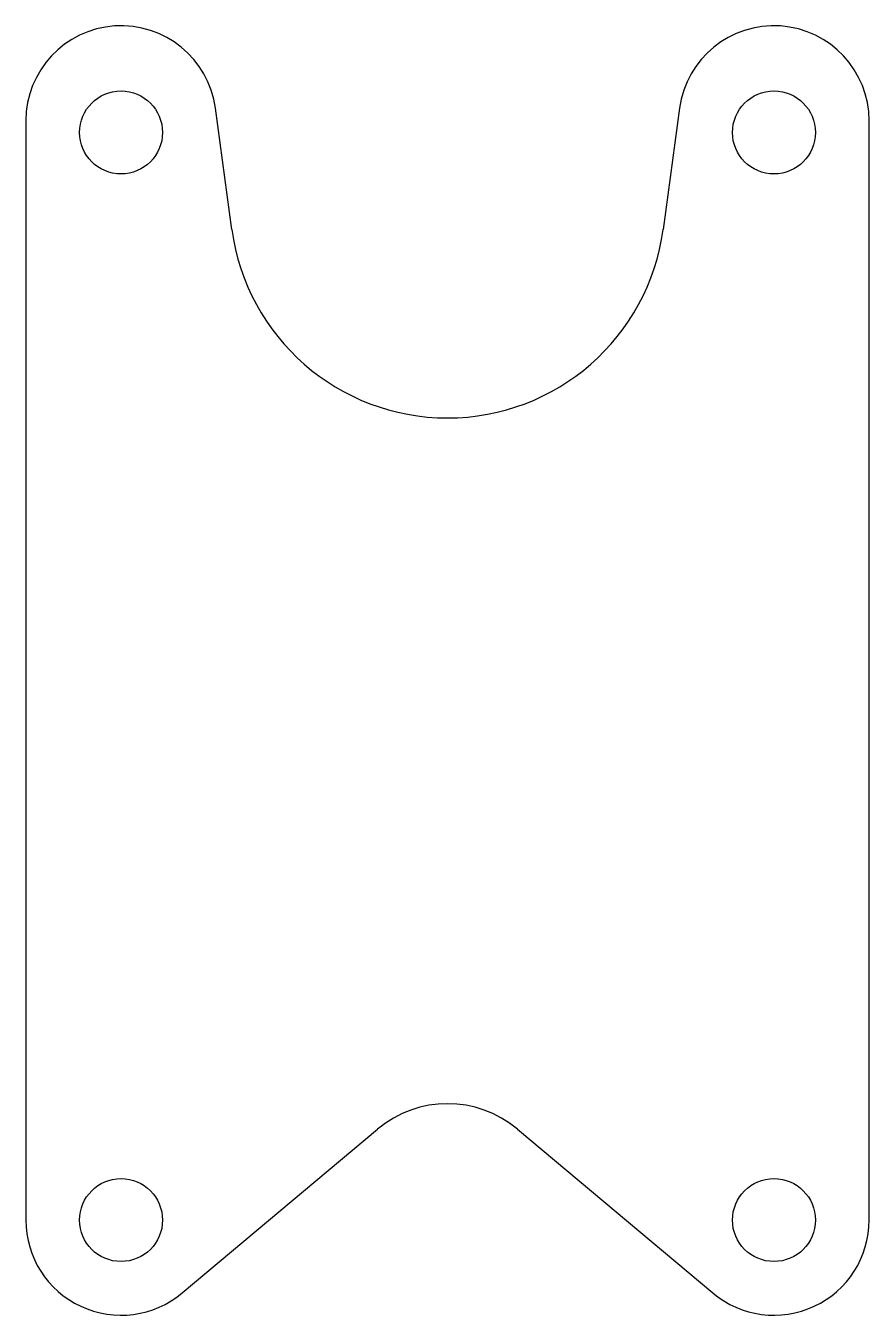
# Model space of a CAD drawing. Header units: millimetres. Extents: x -15.5 to 15.5, y 26 to 73.4.
import ezdxf

# ---------------------------------------------------------------- set-up
doc = ezdxf.new("R2010")
doc.units = ezdxf.units.MM

msp = doc.modelspace()

# ---------------------------------------------------------------- linework, layer by layer
at = {"color": 7, "linetype": 'Continuous', "lineweight": 25}
for p, q in [((-7.928, 65.928), (-8.532, 70.392)), ((8.532, 70.392), (7.928, 65.928)), ((-15.5, 69.923), (-15.5, 29.5)), ((15.5, 29.5), (15.5, 69.923)), ((-9.75, 26.819), (-2.571, 32.843)), ((2.571, 32.843), (9.75, 26.819))]:
    msp.add_line(p, q, dxfattribs=at)
for centre in [(-12, 69.5), (12, 69.5), (-12, 29.5), (12, 29.5)]:
    msp.add_circle(centre, 1.525, dxfattribs=at)
for centre, radius, start, end in [((-12, 69.923), 3.5, 7.7027, 180), ((12, 69.923), 3.5, 0, 172.2973), ((0, 67), 8, 187.7027, 352.2973), ((0, 29.778), 4, 50.0009, 129.9991), ((-12, 29.5), 3.5, 180, 309.9991), ((12, 29.5), 3.5, 230.0009, 0)]:
    msp.add_arc(centre, radius, start, end, dxfattribs=at)

doc.saveas('drawing.dxf')
